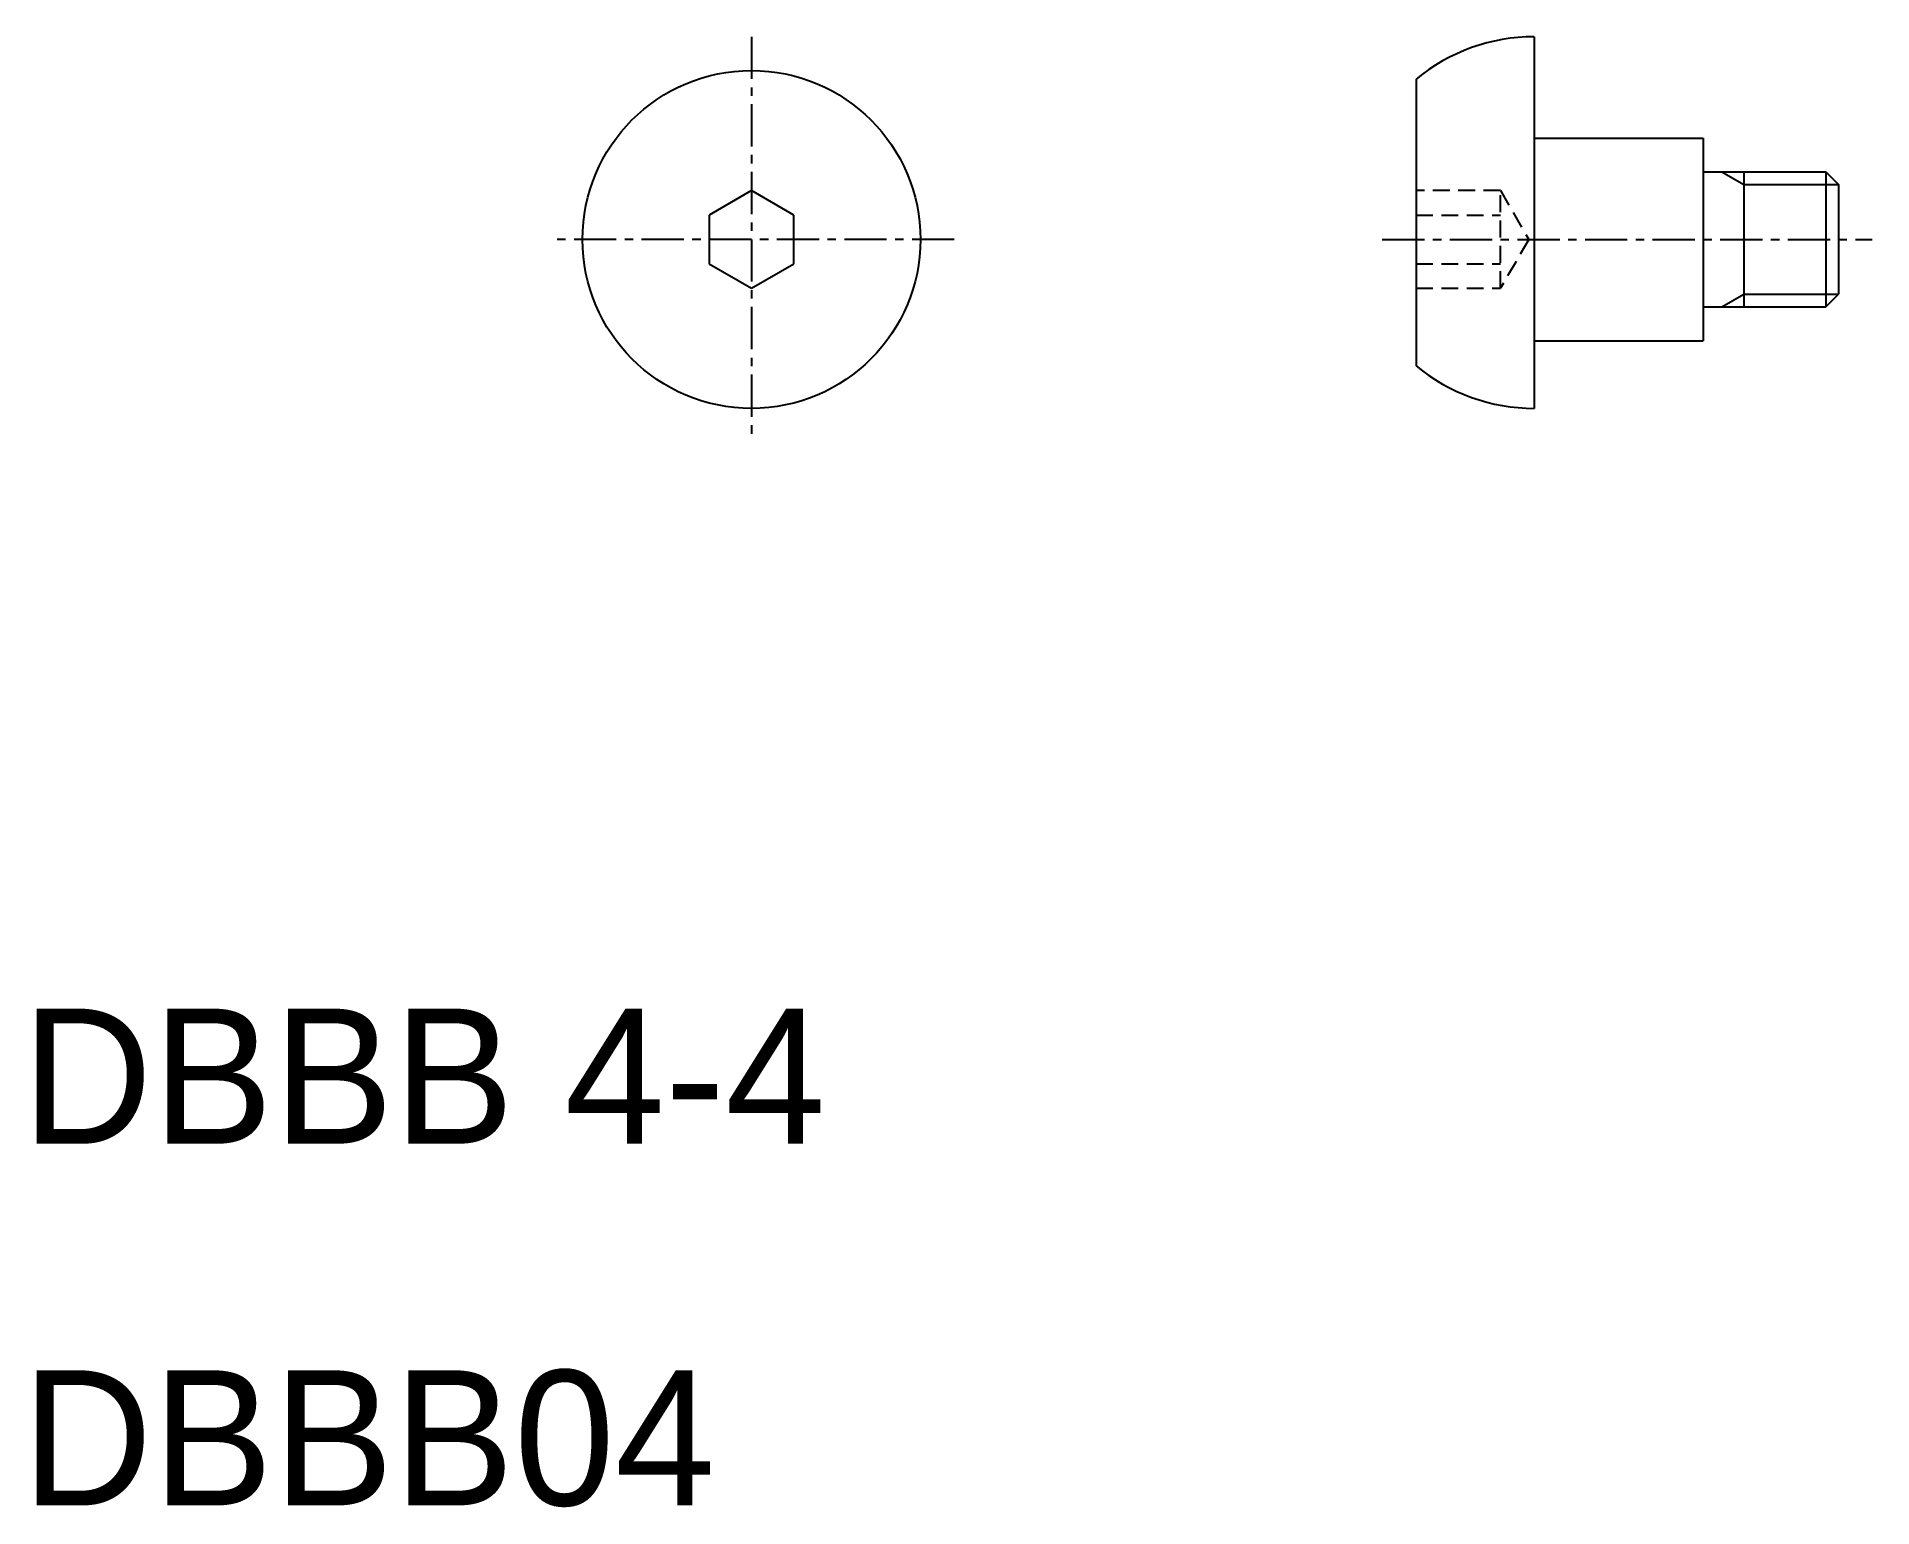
# Model space of a CAD drawing. Extents: x 10.4 to 64.8, y 9.9 to 53.5.
import ezdxf

# ---------------------------------------------------------------- set-up
doc = ezdxf.new("R2010")
doc.units = 0
doc.linetypes.add('CENTER', pattern=[2, 1.25, -0.25, 0.25, -0.25])
doc.linetypes.add('DASHED', pattern=[0.75, 0.5, -0.25])
doc.layers.get('0').update_dxf_attribs({"linetype": 'CONTINUOUS'})
doc.layers.add('CENTER', color=1, linetype='CENTER')

msp = doc.modelspace()

# ---------------------------------------------------------------- linework, layer by layer
at = {"color": 7, "linetype": 'CONTINUOUS'}
for p, q in [((54.752, 53.471), (54.752, 42.471)), ((51.252, 52.214), (51.252, 43.729)), ((54.752, 50.471), (59.752, 50.471)), ((59.752, 50.471), (59.752, 44.471)), ((59.752, 49.471), (63.373, 49.471)), ((60.952, 49.471), (60.952, 45.471)), ((63.373, 49.471), (63.373, 45.471)), ((63.373, 49.471), (63.752, 49.092)), ((31.588, 48.915), (30.338, 48.193)), ((32.838, 48.193), (31.588, 48.915)), ((63.752, 49.092), (63.752, 45.85)), ((30.338, 48.193), (30.338, 46.75)), ((32.838, 46.75), (32.838, 48.193)), ((30.338, 46.75), (31.588, 46.028)), ((31.588, 46.028), (32.838, 46.75)), ((63.373, 45.471), (63.752, 45.85)), ((59.752, 45.471), (63.373, 45.471)), ((54.752, 44.471), (59.752, 44.471))]:
    msp.add_line(p, q, dxfattribs=at)
at = {"color": 3, "linetype": 'CONTINUOUS'}
for p, q in [((60.296, 49.471), (60.952, 49.092)), ((60.952, 49.092), (63.752, 49.092)), ((60.296, 45.471), (60.952, 45.85)), ((60.952, 45.85), (63.752, 45.85))]:
    msp.add_line(p, q, dxfattribs=at)
at = {"color": 3, "linetype": 'DASHED'}
for p, q in [((53.752, 48.915), (51.252, 48.915)), ((53.752, 46.028), (53.752, 48.915)), ((53.752, 48.915), (54.586, 47.471)), ((51.252, 48.193), (53.752, 48.193)), ((54.586, 47.471), (53.752, 46.028)), ((51.252, 46.75), (53.752, 46.75)), ((51.252, 46.028), (53.752, 46.028))]:
    msp.add_line(p, q, dxfattribs=at)
at = {"color": 7, "linetype": 'CONTINUOUS'}
msp.add_circle((31.588, 47.471), 5, dxfattribs=at)
for start, end in [(90, 129.5212), (230.4788, 270)]:
    msp.add_arc((54.752, 47.971), 5.5, start, end, dxfattribs=at)
at = {"layer": 'CENTER', "color": 1, "linetype": 'CENTER'}
for p, q in [((31.588, 53.471), (31.588, 41.471)), ((37.588, 47.471), (25.588, 47.471)), ((50.252, 47.471), (64.752, 47.471))]:
    msp.add_line(p, q, dxfattribs=at)

# ---------------------------------------------------------------- texts
at = {"color": 7, "linetype": 'CONTINUOUS'}
for s, p in [('DBBB 4-4', (10, 20.705)), ('DBBB04', (10, 10))]:
    msp.add_text(s, height=4, dxfattribs=at).set_placement(p)

doc.saveas('drawing.dxf')
